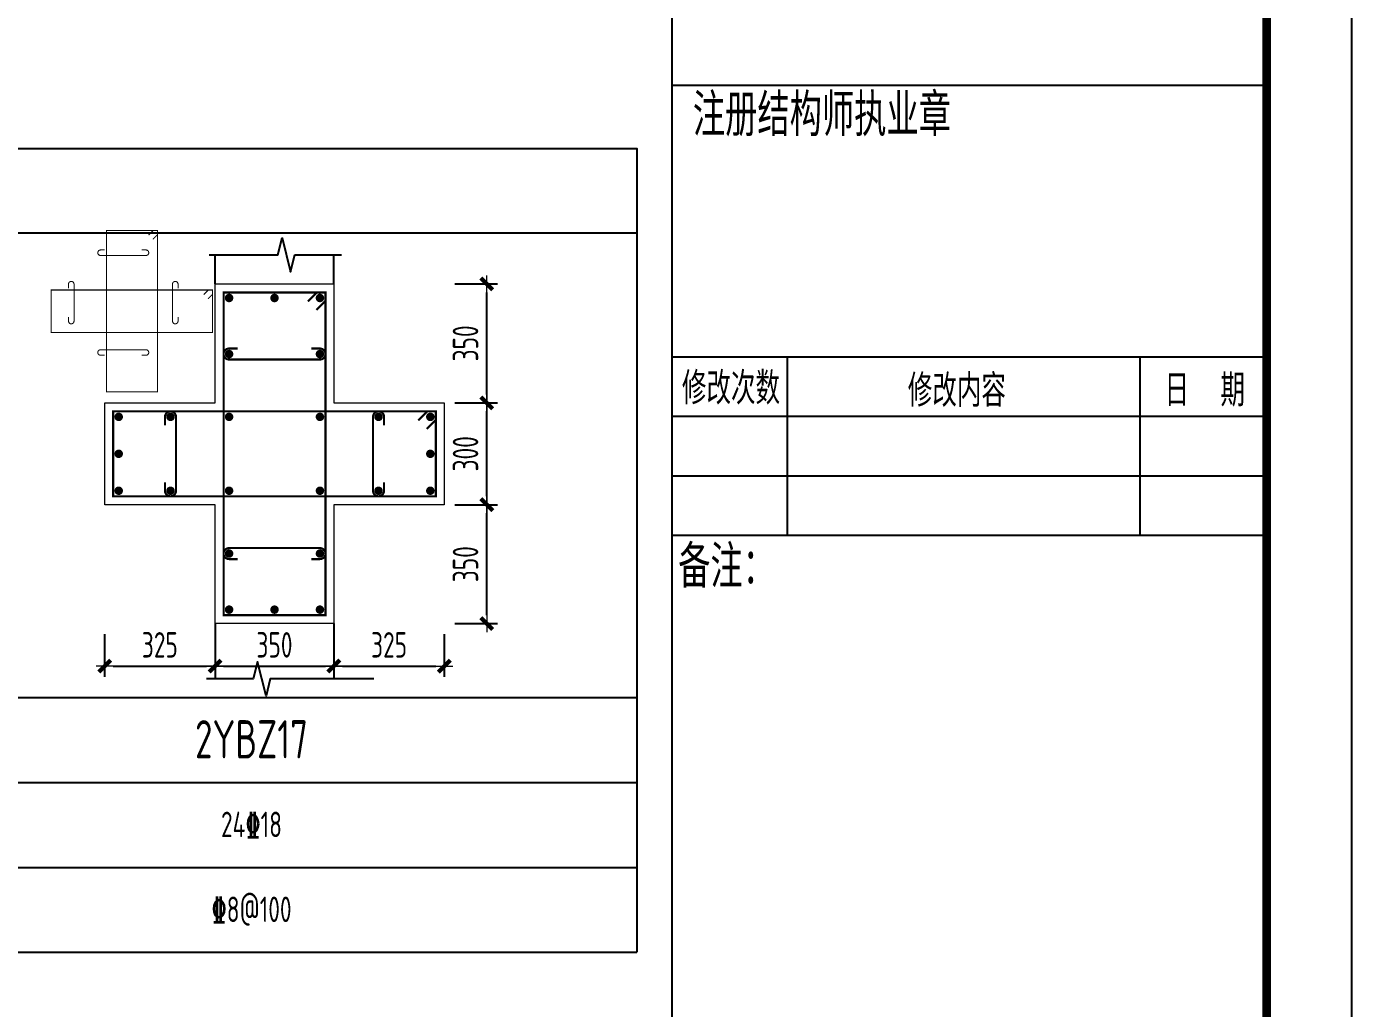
# Model space of a CAD drawing. Extents: x 292423 to 376523, y 106557 to 361882.
# Drawn here: x 360918 to 376523, y 271032 to 282596 of the extents above; entities that cross this region are included whole.
import ezdxf
from ezdxf.enums import TextEntityAlignment as Align

# ---------------------------------------------------------------- set-up
doc = ezdxf.new("R2010")
doc.units = 0
doc.header["$LTSCALE"] = 1000
doc.layers.get('0').update_dxf_attribs({"linetype": 'CONTINUOUS'})
doc.layers.get('Defpoints').update_dxf_attribs({"linetype": 'CONTINUOUS'})
for name, color, linetype in [('1508', 2, 'CONTINUOUS'), ('PUB_TITLE', 4, 'CONTINUOUS'), ('TAB', 7, 'CONTINUOUS'), ('THIN', 7, 'CONTINUOUS'), ('tk', 7, 'CONTINUOUS')]:
    doc.layers.add(name, color=color, linetype=linetype)
for name, color, linetype, lineweight in [('REIN', 6, 'CONTINUOUS', 18), ('Z-柱大样外框', 7, 'ByLayer', 18), ('Z-详图标注', 3, 'CONTINUOUS', 18)]:
    doc.layers.add(name, color=color, linetype=linetype, lineweight=lineweight)
doc.styles.add('HZTXT2', font='tssdeng.shx', dxfattribs={"width": 0.7, "bigfont": 'tssdchn.shx'})
doc.styles.get("Standard").update_dxf_attribs({"font": 'tssdeng.shx', "width": 0.7, "bigfont": 'tssdchn.shx'})
doc.styles.add('TCCAD_Dimension', font='Tssdeng.shx', dxfattribs={"width": 0.7, "bigfont": 'tssdchn.shx'})
doc.dimstyles.new('TCCAD_25_100', dxfattribs={"dimtxt": 300, "dimasz": 100, "dimexe": 125, "dimexo": 125, "dimgap": 100, "dimtad": 1, "dimdec": 0, "dimlfac": 0.25, "dimzin": 0, "dimdsep": 46, "dimtxsty": 'TCCAD_Dimension', "dimblk": '_TCDBK25_100', "dimcen": 0, "dimclrt": 7, "dimadec": 0, "dimazin": 0, "dimtfac": 1, "dimtdec": 0, "dimtix": 1, "dimtmove": 2, "dimatfit": 3, "dimfxl": 1, "dimtolj": 1, "dimtzin": 0, "dimarcsym": 0})

# ---------------------------------------------------------------- blocks, each defined once
blk = doc.blocks.new('_TCDBK25_100')
blk.add_line((-1, 0), (1, 0))
at = {"const_width": 0.5}
blk.add_lwpolyline([(-0.7, -0.7), (0.7, 0.7)], dxfattribs=at)
blk = doc.blocks.new('*D421')
at = {"layer": 'Defpoints', "color": 0}
for p in [(361838, 275564), (363138, 275564), (363138, 275064)]:
    blk.add_point(p, dxfattribs=at)
at = {"layer": 'Z-详图标注', "color": 0, "lineweight": -2}
for p, q in [((361838, 275439), (361838, 274939)), ((363138, 275439), (363138, 274939)), ((361938, 275064), (363038, 275064))]:
    blk.add_line(p, q, dxfattribs=at)
at = {"layer": 'Z-详图标注', "color": 0, "lineweight": -2, "xscale": 100, "yscale": 100, "zscale": 100, "rotation": 180}
blk.add_blockref('_TCDBK25_100', (361838, 275064), dxfattribs=at)
at = {"layer": 'Z-详图标注', "color": 0, "lineweight": -2, "xscale": 100, "yscale": 100, "zscale": 100}
blk.add_blockref('_TCDBK25_100', (363138, 275064), dxfattribs=at)
at = {"layer": 'Z-详图标注', "color": 7, "insert": (362488, 275314), "char_height": 300, "attachment_point": 5, "style": 'TCCAD_Dimension'}
blk.add_mtext('\\A1;325', dxfattribs=at)
blk = doc.blocks.new('*D422')
at = {"layer": 'Defpoints', "color": 0}
for p in [(363138, 275564), (364538, 275564), (364538, 275064)]:
    blk.add_point(p, dxfattribs=at)
at = {"layer": 'Z-详图标注', "color": 0, "lineweight": -2}
for p, q in [((363138, 275439), (363138, 274939)), ((364538, 275439), (364538, 274939)), ((363238, 275064), (364438, 275064))]:
    blk.add_line(p, q, dxfattribs=at)
at = {"layer": 'Z-详图标注', "color": 0, "lineweight": -2, "xscale": 100, "yscale": 100, "zscale": 100, "rotation": 180}
blk.add_blockref('_TCDBK25_100', (363138, 275064), dxfattribs=at)
at = {"layer": 'Z-详图标注', "color": 0, "lineweight": -2, "xscale": 100, "yscale": 100, "zscale": 100}
blk.add_blockref('_TCDBK25_100', (364538, 275064), dxfattribs=at)
at = {"layer": 'Z-详图标注', "color": 7, "insert": (363838, 275314), "char_height": 300, "attachment_point": 5, "style": 'TCCAD_Dimension'}
blk.add_mtext('\\A1;350', dxfattribs=at)
blk = doc.blocks.new('*D423')
at = {"layer": 'Defpoints', "color": 0}
for p in [(364538, 275564), (365838, 275564), (365838, 275064)]:
    blk.add_point(p, dxfattribs=at)
at = {"layer": 'Z-详图标注', "color": 0, "lineweight": -2}
for p, q in [((364538, 275439), (364538, 274939)), ((365838, 275439), (365838, 274939)), ((364638, 275064), (365738, 275064))]:
    blk.add_line(p, q, dxfattribs=at)
at = {"layer": 'Z-详图标注', "color": 0, "lineweight": -2, "xscale": 100, "yscale": 100, "zscale": 100, "rotation": 180}
blk.add_blockref('_TCDBK25_100', (364538, 275064), dxfattribs=at)
at = {"layer": 'Z-详图标注', "color": 0, "lineweight": -2, "xscale": 100, "yscale": 100, "zscale": 100}
blk.add_blockref('_TCDBK25_100', (365838, 275064), dxfattribs=at)
at = {"layer": 'Z-详图标注', "color": 7, "insert": (365188, 275314), "char_height": 300, "attachment_point": 5, "style": 'TCCAD_Dimension'}
blk.add_mtext('\\A1;325', dxfattribs=at)
blk = doc.blocks.new('*D424')
at = {"layer": 'Defpoints', "color": 0}
for p in [(365838, 276964), (366338, 276964), (365838, 275564)]:
    blk.add_point(p, dxfattribs=at)
at = {"layer": 'Z-详图标注', "color": 0, "lineweight": -2}
for p, q in [((365963, 276964), (366463, 276964)), ((366338, 275664), (366338, 276864)), ((365963, 275564), (366463, 275564))]:
    blk.add_line(p, q, dxfattribs=at)
at = {"layer": 'Z-详图标注', "color": 0, "lineweight": -2, "xscale": 100, "yscale": 100, "zscale": 100}
for p, rotation in [((366338, 276964), 90), ((366338, 275564), 270)]:
    blk.add_blockref('_TCDBK25_100', p, dxfattribs=dict(at, rotation=rotation))
at = {"layer": 'Z-详图标注', "color": 7, "insert": (366088, 276264), "char_height": 300, "attachment_point": 5, "rotation": 90, "style": 'TCCAD_Dimension'}
blk.add_mtext('\\A1;350', dxfattribs=at)
blk = doc.blocks.new('*D425')
at = {"layer": 'Defpoints', "color": 0}
for p in [(365838, 278164), (366338, 278164), (365838, 276964)]:
    blk.add_point(p, dxfattribs=at)
at = {"layer": 'Z-详图标注', "color": 0, "lineweight": -2}
for p, q in [((365963, 278164), (366463, 278164)), ((366338, 277064), (366338, 278064)), ((365963, 276964), (366463, 276964))]:
    blk.add_line(p, q, dxfattribs=at)
at = {"layer": 'Z-详图标注', "color": 0, "lineweight": -2, "xscale": 100, "yscale": 100, "zscale": 100}
for p, rotation in [((366338, 278164), 90), ((366338, 276964), 270)]:
    blk.add_blockref('_TCDBK25_100', p, dxfattribs=dict(at, rotation=rotation))
at = {"layer": 'Z-详图标注', "color": 7, "insert": (366088, 277564), "char_height": 300, "attachment_point": 5, "rotation": 90, "style": 'TCCAD_Dimension'}
blk.add_mtext('\\A1;300', dxfattribs=at)
blk = doc.blocks.new('*D426')
at = {"layer": 'Defpoints', "color": 0}
for p in [(365838, 279564), (366338, 279564), (365838, 278164)]:
    blk.add_point(p, dxfattribs=at)
at = {"layer": 'Z-详图标注', "color": 0, "lineweight": -2}
for p, q in [((365963, 279564), (366463, 279564)), ((366338, 278264), (366338, 279464)), ((365963, 278164), (366463, 278164))]:
    blk.add_line(p, q, dxfattribs=at)
at = {"layer": 'Z-详图标注', "color": 0, "lineweight": -2, "xscale": 100, "yscale": 100, "zscale": 100}
for p, rotation in [((366338, 279564), 90), ((366338, 278164), 270)]:
    blk.add_blockref('_TCDBK25_100', p, dxfattribs=dict(at, rotation=rotation))
at = {"layer": 'Z-详图标注', "color": 7, "insert": (366088, 278864), "char_height": 300, "attachment_point": 5, "rotation": 90, "style": 'TCCAD_Dimension'}
blk.add_mtext('\\A1;350', dxfattribs=at)
blk = doc.blocks.new('A1tk')
at = {"layer": 'PUB_TITLE'}
for p, q in [((76100, 44732), (83100, 44732)), ((76100, 41532), (83100, 41532)), ((77453, 41532), (77453, 39432)), ((81606, 41532), (81606, 39432)), ((76100, 40832), (83100, 40832)), ((76100, 40132), (83100, 40132)), ((76100, 39432), (83100, 39432))]:
    blk.add_line(p, q, dxfattribs=at)
at = {"layer": 'tk'}
blk.add_line((76100, 1000), (76100, 58400), dxfattribs=at)
at = {"layer": 'tk', "color": 5}
blk.add_lwpolyline([(0, 0), (0, 59400), (84100, 59400), (84100, 0)], close=True, dxfattribs=at)
at = {"layer": 'tk', "const_width": 100}
blk.add_lwpolyline([(2500, 1000), (83100, 1000), (83100, 58400), (2500, 58400)], close=True, dxfattribs=at)
at = {"layer": 'PUB_TITLE', "style": 'HZTXT2', "width": 0.8}
for s, height, p in [('注册结构师执业章', 500, (77863, 44409)), ('修改次数', 380, (76792, 41181)), ('修改内容', 380, (79452, 41154)), ('日  期', 380, (82372, 41154)), ('备注：', 500, (76740, 39089))]:
    blk.add_text(s, height=height, dxfattribs=at).set_placement(p, align=Align.MIDDLE)

msp = doc.modelspace()

# ---------------------------------------------------------------- linework, layer by layer
at = {"layer": 'REIN', "color": 210}
for points, const_width in [([(362355.9, 280139.5), (362409, 280192.5), (362459, 280192.5), (362459, 278292.5), (361859, 278292.5), (361859, 280192.5), (362459, 280192.5), (362459, 280142.5), (362405.9, 280089.5)], 12.5), ([(363005.9, 279439.5), (363059, 279492.5), (363109, 279492.5), (363109, 278992.5), (361209, 278992.5), (361209, 279492.5), (363109, 279492.5), (363109, 279442.5), (363055.9, 279389.5)], 12.5), ([(364232.4, 279357.7), (364338.5, 279463.7), (364438.5, 279463.7), (364438.5, 275663.7), (363238.5, 275663.7), (363238.5, 279463.7), (364438.5, 279463.7), (364438.5, 279363.7), (364332.4, 279257.7)], 25), ([(365532.4, 277957.7), (365638.5, 278063.7), (365738.5, 278063.7), (365738.5, 277063.7), (361938.5, 277063.7), (361938.5, 278063.7), (365738.5, 278063.7), (365738.5, 277963.7), (365632.4, 277857.7)], 25)]:
    msp.add_lwpolyline(points, dxfattribs=dict(at, const_width=const_width))
at = {"layer": 'REIN', "color": 6}
for points, const_width in [([(362274.8, 279964.2), (362324.8, 279964.2, -1), (362324.8, 279899.2), (361789.8, 279899.2, -1), (361789.8, 279964.2), (361839.8, 279964.2)], 12.5), ([(361412.3, 279511.7), (361412.3, 279561.7, -1), (361477.3, 279561.7), (361477.3, 279126.7, -1), (361412.3, 279126.7), (361412.3, 279176.7)], 12.5), ([(362702.3, 279176.7), (362702.3, 279126.7, -1), (362637.3, 279126.7), (362637.3, 279561.7, -1), (362702.3, 279561.7), (362702.3, 279511.7)], 12.5), ([(361839.8, 278724.2), (361789.8, 278724.2, -1), (361789.8, 278789.2), (362324.8, 278789.2, -1), (362324.8, 278724.2), (362274.8, 278724.2)], 12.5), ([(364273.5, 278803.7), (364373.5, 278803.7, -1), (364373.5, 278673.7), (363303.5, 278673.7, -1), (363303.5, 278803.7), (363403.5, 278803.7)], 25), ([(362548.5, 277898.7), (362548.5, 277998.7, -1), (362678.5, 277998.7), (362678.5, 277128.7, -1), (362548.5, 277128.7), (362548.5, 277228.7)], 25), ([(365128.5, 277228.7), (365128.5, 277128.7, -1), (364998.5, 277128.7), (364998.5, 277998.7, -1), (365128.5, 277998.7), (365128.5, 277898.7)], 25), ([(363403.5, 276323.7), (363303.5, 276323.7, -1), (363303.5, 276453.7), (364373.5, 276453.7, -1), (364373.5, 276323.7), (364273.5, 276323.7)], 25)]:
    msp.add_lwpolyline(points, format="xyb", dxfattribs=dict(at, const_width=const_width))
at = {"layer": 'REIN', "color": 6, "const_width": 50}
for points in [[(363278.5, 279398.7, 1), (363328.5, 279398.7, 1)], [(363813.5, 279398.7, 1), (363863.5, 279398.7, 1)], [(364348.5, 279398.7, 1), (364398.5, 279398.7, 1)], [(363278.5, 278738.7, 1), (363328.5, 278738.7, 1)], [(364348.5, 278738.7, 1), (364398.5, 278738.7, 1)], [(361978.5, 277998.7, 1), (362028.5, 277998.7, 1)], [(362588.5, 277998.7, 1), (362638.5, 277998.7, 1)], [(363278.5, 277998.7, 1), (363328.5, 277998.7, 1)], [(364348.5, 277998.7, 1), (364398.5, 277998.7, 1)], [(365038.5, 277998.7, 1), (365088.5, 277998.7, 1)], [(365648.5, 277998.7, 1), (365698.5, 277998.7, 1)], [(361978.5, 277563.7, 1), (362028.5, 277563.7, 1)], [(365648.5, 277563.7, 1), (365698.5, 277563.7, 1)], [(361978.5, 277128.7, 1), (362028.5, 277128.7, 1)], [(362588.5, 277128.7, 1), (362638.5, 277128.7, 1)], [(363278.5, 277128.7, 1), (363328.5, 277128.7, 1)], [(364348.5, 277128.7, 1), (364398.5, 277128.7, 1)], [(365038.5, 277128.7, 1), (365088.5, 277128.7, 1)], [(365648.5, 277128.7, 1), (365698.5, 277128.7, 1)], [(363278.5, 276388.7, 1), (363328.5, 276388.7, 1)], [(364348.5, 276388.7, 1), (364398.5, 276388.7, 1)], [(363278.5, 275728.7, 1), (363328.5, 275728.7, 1)], [(363813.5, 275728.7, 1), (363863.5, 275728.7, 1)], [(364348.5, 275728.7, 1), (364398.5, 275728.7, 1)]]:
    msp.add_lwpolyline(points, format="xyb", close=True, dxfattribs=at)
at = {"layer": 'TAB'}
for p, q in [((297191.9, 274693.5), (368105.7, 274693.5)), ((297191.9, 273693.5), (368105.7, 273693.5)), ((297191.9, 272693.5), (368105.7, 272693.5)), ((297191.9, 271693.5), (368105.7, 271693.5))]:
    msp.add_line(p, q, dxfattribs=at)
msp.add_lwpolyline([(368105.7, 280160.2), (295391.9, 280160.2), (295391.9, 281160.2), (368105.7, 281160.2), (368105.7, 271693.5)], dxfattribs=at)
at = {"layer": 'THIN'}
for p, q in [((363138.5, 279563.7), (363138.5, 279907.2)), ((364538.5, 279563.7), (364538.5, 279907.2)), ((363138.5, 275563.7), (363138.5, 274914.8)), ((364538.5, 275563.7), (364538.5, 274914.8))]:
    msp.add_line(p, q, dxfattribs=at)
for points in [[(363068.1, 279907.2), (363878.5, 279907.2), (363928.5, 280107.2), (364028.5, 279707.2), (364078.5, 279907.2), (364628.5, 279907.2)], [(365006.8, 274914.8), (363788.5, 274914.8), (363738.5, 274714.8), (363638.5, 275114.8), (363588.5, 274914.8), (363038.5, 274914.8)]]:
    msp.add_lwpolyline(points, dxfattribs=at)
at = {"layer": 'Z-柱大样外框'}
msp.add_lwpolyline([(363138.5, 275563.7), (363138.5, 276963.7), (361838.5, 276963.7), (361838.5, 278163.7), (363138.5, 278163.7), (363138.5, 279563.7), (364538.5, 279563.7), (364538.5, 278163.7), (365838.5, 278163.7), (365838.5, 276963.7), (364538.5, 276963.7), (364538.5, 275563.7), (363138.5, 275563.7)], close=True, dxfattribs=at)

# ---------------------------------------------------------------- block references
at = {"layer": '1508'}
msp.add_blockref('A1tk', (292422.6, 237173.9), dxfattribs=at)

# ---------------------------------------------------------------- texts
at = {"layer": 'TAB', "width": 0.7}
for s, height, p in [('2YBZ17', 450, (363567.4, 274202.2)), ('24%%13218', 300, (363567.4, 273199.3)), ('%%1328@100', 300, (363567.4, 272199.3))]:
    msp.add_text(s, height=height, dxfattribs=at).set_placement(p, align=Align.MIDDLE_CENTER)

# ---------------------------------------------------------------- dimensions: what is measured, and where the dimension line sits
at = {"layer": 'Z-详图标注'}
for base, p1, p2, picture, middle in [((366338.5, 279563.7), (365838.5, 278163.7), (365838.5, 279563.7), '*D426', (366088.5, 278863.7)), ((366338.5, 278163.7), (365838.5, 276963.7), (365838.5, 278163.7), '*D425', (366088.5, 277563.7)), ((366338.5, 276963.7), (365838.5, 275563.7), (365838.5, 276963.7), '*D424', (366088.5, 276263.7))]:
    dim = msp.add_linear_dim(base=base, p1=p1, p2=p2, angle=90, dimstyle='TCCAD_25_100', dxfattribs=at)
    dim.commit()
    dim.dimension.update_dxf_attribs({"geometry": picture, "text_midpoint": middle})
for base, p1, p2, picture, middle in [((363138.5, 275063.7), (361838.5, 275563.7), (363138.5, 275563.7), '*D421', (362488.5, 275313.7)), ((364538.5, 275063.7), (363138.5, 275563.7), (364538.5, 275563.7), '*D422', (363838.5, 275313.7)), ((365838.5, 275063.7), (364538.5, 275563.7), (365838.5, 275563.7), '*D423', (365188.5, 275313.7))]:
    dim = msp.add_linear_dim(base=base, p1=p1, p2=p2, dimstyle='TCCAD_25_100', dxfattribs=at)
    dim.commit()
    dim.dimension.update_dxf_attribs({"geometry": picture, "text_midpoint": middle})

doc.saveas('drawing.dxf')
